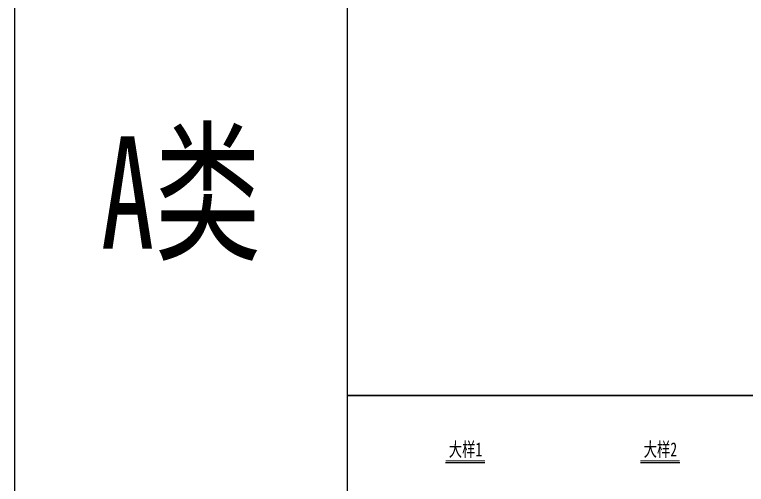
# Model space of a CAD drawing. Header units: millimetres. Extents: x 44597 to 300567, y -113054 to 73044.
# Drawn here: x 44597 to 51125, y -51724 to -47537 of the extents above; entities that cross this region are included whole.
import ezdxf
from ezdxf.enums import TextEntityAlignment as Align

# ---------------------------------------------------------------- set-up
doc = ezdxf.new("R2010")
doc.units = ezdxf.units.MM
doc.layers.get('Defpoints').update_dxf_attribs({"color": 8})
doc.layers.add('标注线及字体', color=2, linetype='Continuous', lineweight=15)
doc.styles.add('111', font='', dxfattribs={"width": 0.7})
doc.styles.get('111').set_extended_font_data('仿宋_GB2312')

msp = doc.modelspace()

# ---------------------------------------------------------------- linework, layer by layer
at = {"color": 4}
for p, q in [((48441.2, -51529.8), (48792.7, -51529.8)), ((50179.9, -51529.8), (50531.4, -51529.8))]:
    msp.add_line(p, q, dxfattribs=at)
at = {"color": 6, "const_width": 9}
for points in [[(48441.2, -51514.8), (48792.7, -51514.8)], [(50179.9, -51514.8), (50531.4, -51514.8)]]:
    msp.add_lwpolyline(points, dxfattribs=at)
at = {"layer": 'Defpoints'}
for points in [[(47566.6, -36314.1), (44596.8, -36314.1), (44596.8, -61894.1), (47566.6, -61894.1)], [(47566.6, -36314.1), (69566.6, -36314.1), (69566.6, -50931.3), (47566.6, -50931.3)], [(47566.6, -50931.3), (57191.6, -50931.3), (57191.6, -57326.3), (47566.6, -57326.3)]]:
    msp.add_lwpolyline(points, close=True, dxfattribs=at)

# ---------------------------------------------------------------- texts
at = {"layer": '标注线及字体', "style": '111', "width": 0.7}
for s, height, p in [('A类', 1000, (46081.7, -49104.1)), ('大样1', 125, (48619, -51409.6)), ('大样2', 125, (50357.8, -51409.6))]:
    msp.add_text(s, height=height, dxfattribs=at).set_placement(p, align=Align.MIDDLE)

doc.saveas('drawing.dxf')
